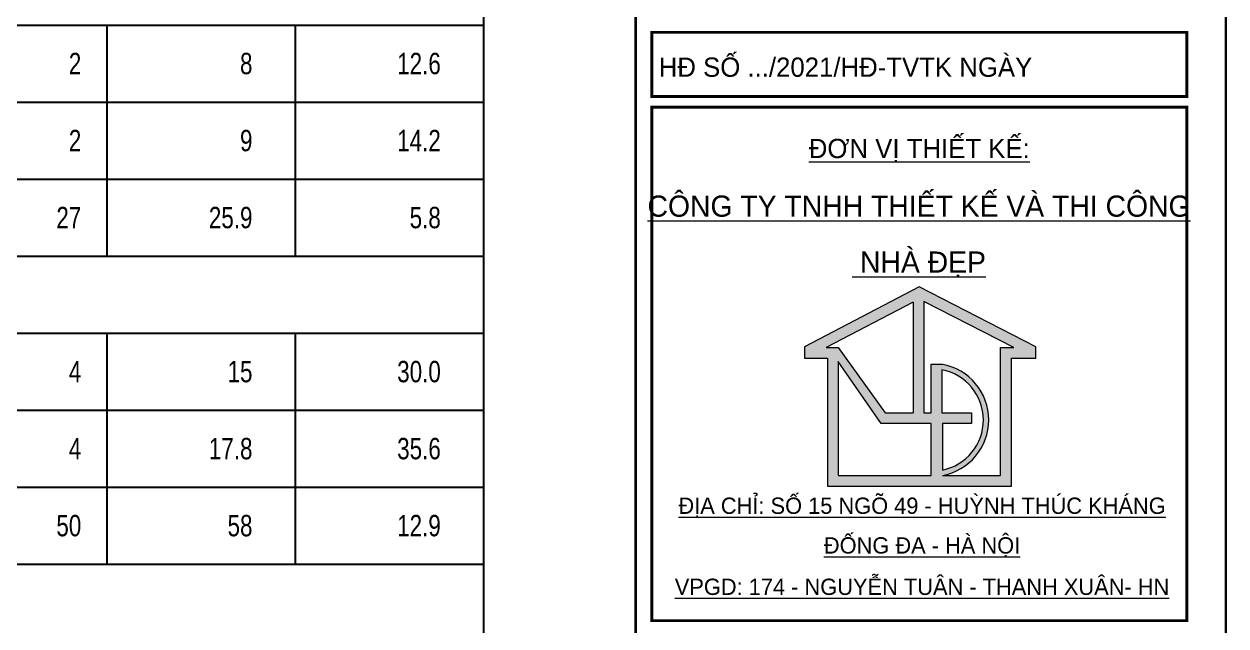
# Model space of a CAD drawing. Extents: x -2098986 to 943, y -1296280 to 73591.
# Drawn here: x -1610460 to -1599227, y -1198310 to -1192682 of the extents above; entities that cross this region are included whole.
import ezdxf
from ezdxf.enums import TextEntityAlignment as Align

# ---------------------------------------------------------------- set-up
doc = ezdxf.new("R2010")
doc.units = 0
doc.header["$LTSCALE"] = 150
for name, color, linetype, lineweight in [('05.Text', 253, 'Continuous', 18), ('09.Hatch', 250, 'Continuous', 5), ('11.Khung bo', 32, 'Continuous', 50), ('12.Khung', 36, 'Continuous', 25)]:
    doc.layers.add(name, color=color, linetype=linetype, lineweight=lineweight)
doc.layers.add('TEXT_TK', color=2, linetype='Continuous')
doc.layers.add('THONGKE', color=5, linetype='Continuous')
doc.layers.add('Tpl_Bound', color=1, linetype='Continuous', plot=False)
doc.styles.add('SMTEXT', font='arial.ttf', dxfattribs={"width": 0.7})
doc.styles.add('VnAvantH', font='')
doc.styles.get('VnAvantH').set_extended_font_data('.VnAvantH')

# ---------------------------------------------------------------- blocks, each defined once
blk = doc.blocks.new('100')
at = {"layer": '09.Hatch'}
h = blk.add_hatch(color=3, dxfattribs=at)
h.paths.add_polyline_path([(1897639, -927180), (1897639, -927287), (1897855, -927287), (1897855, -928484), (1898824, -928484), (1899574, -928484), (1899574, -927287), (1899801, -927287), (1899801, -927179), (1898713, -926620)])
h.paths.add_polyline_path([(1898756, -926756), (1899596, -927187), (1899473, -927187), (1899473, -928384), (1898929, -928384, 0.834181), (1898929, -927344), (1898824, -927344), (1898824, -927797), (1898756, -927797)], flags=16)
h.paths.add_polyline_path([(1898656, -927796), (1898393, -927796), (1897956, -927186), (1897843, -927186), (1898656, -926763)], flags=16)
h.paths.add_polyline_path([(1898929, -928333), (1898929, -927898), (1899202, -927898), (1899202, -927797), (1898924, -927797), (1898924, -927395, -0.822042)], flags=16)
h.paths.add_polyline_path([(1898357, -927898), (1898824, -927898), (1898824, -928384), (1897956, -928384), (1897956, -927316)], flags=16)
at = {"layer": '05.Text'}
for p, q in [((1898713, -926620), (1897639, -927180)), ((1899801, -927179), (1898713, -926620)), ((1899801, -927179), (1898713, -926620)), ((1899801, -927179), (1898713, -926620)), ((1898656, -926763), (1897843, -927186)), ((1898656, -926763), (1897843, -927186)), ((1898656, -926763), (1897843, -927186)), ((1898656, -926763), (1898656, -927796)), ((1898656, -926763), (1898656, -927796)), ((1898656, -926763), (1898656, -927796)), ((1899596, -927187), (1898756, -926756)), ((1898756, -926756), (1898756, -927797)), ((1899596, -927187), (1898756, -926756)), ((1898756, -926756), (1898756, -927797)), ((1899596, -927187), (1898756, -926756)), ((1898756, -926756), (1898756, -927797)), ((1897639, -927180), (1897639, -927287)), ((1897843, -927186), (1897956, -927186)), ((1897956, -927186), (1897956, -927186)), ((1897956, -927186), (1898393, -927796)), ((1899473, -928384), (1899473, -927187)), ((1899473, -927187), (1899596, -927187)), ((1899473, -928384), (1899473, -927187)), ((1899473, -927187), (1899596, -927187)), ((1899473, -928384), (1899473, -927187)), ((1899473, -927187), (1899596, -927187)), ((1899801, -927287), (1899801, -927179)), ((1899801, -927287), (1899801, -927179)), ((1899801, -927287), (1899801, -927179)), ((1897639, -927287), (1897855, -927287)), ((1897855, -927287), (1897855, -928484)), ((1897956, -927316), (1897956, -928384)), ((1898357, -927898), (1897956, -927316)), ((1898824, -927797), (1898824, -927344)), ((1898824, -927797), (1898824, -927344)), ((1898824, -927344), (1898929, -927344)), ((1899574, -928484), (1899574, -927287)), ((1899574, -927287), (1899801, -927287)), ((1898924, -927395), (1898924, -927797)), ((1898393, -927796), (1898656, -927796)), ((1898756, -927797), (1898824, -927797)), ((1898924, -927797), (1899202, -927797)), ((1899202, -927797), (1899202, -927898)), ((1898824, -927898), (1898357, -927898)), ((1898824, -928384), (1898824, -927898)), ((1899202, -927898), (1898929, -927898)), ((1898929, -927898), (1898929, -928333)), ((1897956, -928384), (1898824, -928384)), ((1898929, -928384), (1899473, -928384)), ((1897855, -928484), (1898824, -928484)), ((1898824, -928484), (1899574, -928484))]:
    blk.add_line(p, q, dxfattribs=at)
for radius, start, end in [(528, 280.3316, 79.6684), (478, 281.4298, 79.1164), (478, 281.4298, 79.1164), (478, 281.4298, 79.1164)]:
    blk.add_arc((1898834, -927864), radius, start, end, dxfattribs=at)
at = {"layer": '11.Khung bo', "const_width": 26.7}
for points in [[(1860913, -945240), (1860913, -916940), (1896063, -916940), (1896063, -945240)], [(1860913, -945240), (1860913, -916940), (1896063, -916940), (1896063, -945240)], [(1860913, -945240), (1860913, -916940), (1896063, -916940), (1896063, -945240)], [(1896213, -924840), (1901213, -924840), (1901213, -924240), (1896213, -924240)], [(1896213, -924840), (1901213, -924840), (1901213, -924240), (1896213, -924240)], [(1896213, -924840), (1901213, -924840), (1901213, -924240), (1896213, -924240)], [(1896213, -929740), (1901213, -929740), (1901213, -924940), (1896213, -924940)], [(1896213, -929740), (1901213, -929740), (1901213, -924940), (1896213, -924940)], [(1896213, -929740), (1901213, -929740), (1901213, -924940), (1896213, -924940)]]:
    blk.add_lwpolyline(points, close=True, dxfattribs=at)
at = {"layer": '12.Khung'}
blk.add_lwpolyline([(1901579, -945940), (1901579, -916240), (1859580, -916240), (1859580, -945940)], close=True, dxfattribs=at)
blk.add_lwpolyline([(1901579, -945940), (1901579, -916240), (1859580, -916240), (1859580, -945940)], close=True, dxfattribs=at)
blk.add_lwpolyline([(1901579, -945940), (1901579, -916240), (1859580, -916240), (1859580, -945940)], close=True, dxfattribs=at)
at = {"layer": '05.Text', "style": 'VnAvantH'}
blk.add_text('H§ sè .../2021/H§-TVTK ngµy ', height=180, dxfattribs=at).set_placement((1898057, -924540), align=Align.MIDDLE)
for s, height, p in [('%%U®¬n vÞ thiÕt kÕ:', 180, (1898713, -925416)), ('%%Uc«ng ty tnhh thiÕt kÕ vµ thi c«ng', 198, (1898711, -925964)), ('%%U nhµ ®Ñp', 198, (1898711, -926487)), ('%%U®Þa chØ: sè 15 ngâ 49 - huúnh thóc kh¸ng', 152.46, (1898739, -928742)), ('%%U®èng ®a - hµ néi', 152.46, (1898739, -929113)), ('%%Uvpgd: 174 - nguyÔn tu©n - thanh xu©n- hn', 152.46, (1898739, -929500))]:
    blk.add_text(s, height=height, dxfattribs=at).set_placement(p, align=Align.CENTER)
blk = doc.blocks.new('TK_2')
at = {"layer": 'TEXT_TK', "style": 'SMTEXT', "width": 0.75}
for tag, p in [('SH', (5, 4.5)), ('L2', (40.25, 4.5)), ('DK', (76.75, 4.5))]:
    blk.add_attdef(tag, text='', height=2.5, dxfattribs=at).set_placement(p, align=Align.MIDDLE)
for tag, p in [('DAI', (100, 4.5)), ('SL1', (114.5, 4.5)), ('SLA', (127, 4.5)), ('DT', (147, 4.5)), ('TL', (169, 4.5))]:
    blk.add_attdef(tag, text='', height=2.5, dxfattribs=at).set_placement(p, align=Align.MIDDLE_RIGHT)
blk = doc.blocks.new('TK_9')
at = {"layer": 'TEXT_TK', "style": 'SMTEXT', "width": 0.75}
for tag, p in [('SH', (5, 4.5)), ('L2', (40.25, 4.5)), ('DK', (76.75, 4.5))]:
    blk.add_attdef(tag, text='', height=2.5, dxfattribs=at).set_placement(p, align=Align.MIDDLE)
for tag, p in [('L1', (20.98, 4.5)), ('DAI', (100, 4.5)), ('SL1', (114.5, 4.5)), ('SLA', (127, 4.5)), ('DT', (147, 4.5)), ('TL', (169, 4.5))]:
    blk.add_attdef(tag, text='', height=2.5, dxfattribs=at).set_placement(p, align=Align.MIDDLE_RIGHT)
blk.add_attdef('L3', text='', height=2.5, dxfattribs=at).set_placement((59.31, 4.5), align=Align.MIDDLE_LEFT)
blk = doc.blocks.new('TK_14')
at = {"layer": 'TEXT_TK', "style": 'SMTEXT', "width": 0.75}
for tag, p in [('SH', (5, 4.5)), ('L2', (40.25, 4.5)), ('DK', (76.75, 4.5))]:
    blk.add_attdef(tag, text='', height=2.5, dxfattribs=at).set_placement(p, align=Align.MIDDLE)
for tag, p in [('L1', (25.47, 4.5)), ('DAI', (100, 4.5)), ('SL1', (114.5, 4.5)), ('SLA', (127, 4.5)), ('DT', (147, 4.5)), ('TL', (169, 4.5))]:
    blk.add_attdef(tag, text='', height=2.5, dxfattribs=at).set_placement(p, align=Align.MIDDLE_RIGHT)
blk.add_attdef('M', text='', height=2.5, dxfattribs=at).set_placement((55.25, 4.5), align=Align.MIDDLE_LEFT)

msp = doc.modelspace()

# ---------------------------------------------------------------- linework, layer by layer
at = {"layer": 'TEXT_TK'}
for p, q in [((-1606165.2, -1189838.6), (-1606165.2, -1203036.3)), ((-1621285.2, -1192691.3), (-1606165.2, -1192691.3)), ((-1609685.2, -1192691.3), (-1609685.2, -1194851.3)), ((-1607925.2, -1192691.3), (-1607925.2, -1194851.3)), ((-1621285.2, -1195571.3), (-1606165.2, -1195571.3)), ((-1609685.2, -1195571.3), (-1609685.2, -1197731.3)), ((-1607925.2, -1195571.3), (-1607925.2, -1197731.3))]:
    msp.add_line(p, q, dxfattribs=at)
at = {"layer": 'THONGKE'}
for p, q in [((-1614445.2, -1193411.3), (-1606165.2, -1193411.3)), ((-1614445.2, -1194131.3), (-1606165.2, -1194131.3)), ((-1620085.2, -1194851.3), (-1606165.2, -1194851.3)), ((-1614445.2, -1196291.3), (-1606165.2, -1196291.3)), ((-1614445.2, -1197011.3), (-1606165.2, -1197011.3)), ((-1620085.2, -1197731.3), (-1606165.2, -1197731.3))]:
    msp.add_line(p, q, dxfattribs=at)
at = {"layer": 'Tpl_Bound', "color": 1}
msp.add_lwpolyline([(-1641227.3, -1214459.5), (-1641227.3, -1184759.5), (-1599227.3, -1184759.5), (-1599227.3, -1214459.5)], close=True, dxfattribs=at)

# ---------------------------------------------------------------- block references
at = {"layer": '05.Text', "xscale": 1.000009185772931, "yscale": 1.000009185772931, "zscale": 1.000009185772931}
msp.add_blockref('100', (-3500824, -268511), dxfattribs=at)
at = {"layer": 'TEXT_TK'}
ref = msp.add_blockref('TK_2', (-1620085.2, -1193411.3), dxfattribs=dict(at, xscale=80, yscale=80, zscale=80))
ref.add_attrib('TL', '12.6', dxfattribs={"height": 200, "style": 'SMTEXT', "width": 0.75}).set_placement((-1606565.2, -1193051.2), align=Align.MIDDLE_RIGHT)
ref.add_attrib('DT', '8', dxfattribs={"height": 200, "style": 'SMTEXT', "width": 0.75}).set_placement((-1608325.2, -1193051.2), align=Align.MIDDLE_RIGHT)
ref.add_attrib('SLA', '2', dxfattribs={"height": 200, "style": 'SMTEXT', "width": 0.75}).set_placement((-1609925.2, -1193051.2), align=Align.MIDDLE_RIGHT)
ref = msp.add_blockref('TK_9', (-1620085.2, -1194131.3), dxfattribs=dict(at, xscale=80, yscale=80, zscale=80))
ref.add_attrib('SLA', '2', dxfattribs={"height": 200, "style": 'SMTEXT', "width": 0.75}).set_placement((-1609925.2, -1193771.2), align=Align.MIDDLE_RIGHT)
ref.add_attrib('DT', '9', dxfattribs={"height": 200, "style": 'SMTEXT', "width": 0.75}).set_placement((-1608325.2, -1193771.2), align=Align.MIDDLE_RIGHT)
ref.add_attrib('TL', '14.2', dxfattribs={"height": 200, "style": 'SMTEXT', "width": 0.75}).set_placement((-1606565.2, -1193771.2), align=Align.MIDDLE_RIGHT)
ref = msp.add_blockref('TK_14', (-1620085.2, -1194851.3), dxfattribs=dict(at, xscale=80, yscale=80, zscale=80))
ref.add_attrib('SLA', '27', dxfattribs={"height": 200, "style": 'SMTEXT', "width": 0.75}).set_placement((-1609925.2, -1194491.2), align=Align.MIDDLE_RIGHT)
ref.add_attrib('DT', '25.9', dxfattribs={"height": 200, "style": 'SMTEXT', "width": 0.75}).set_placement((-1608325.2, -1194491.2), align=Align.MIDDLE_RIGHT)
ref.add_attrib('TL', '5.8', dxfattribs={"height": 200, "style": 'SMTEXT', "width": 0.75}).set_placement((-1606565.2, -1194491.2), align=Align.MIDDLE_RIGHT)
ref = msp.add_blockref('TK_2', (-1620085.2, -1196291.3), dxfattribs=dict(at, xscale=80, yscale=80, zscale=80))
ref.add_attrib('TL', '30.0', dxfattribs={"height": 200, "style": 'SMTEXT', "width": 0.75}).set_placement((-1606565.2, -1195931.2), align=Align.MIDDLE_RIGHT)
ref.add_attrib('DT', '15', dxfattribs={"height": 200, "style": 'SMTEXT', "width": 0.75}).set_placement((-1608325.2, -1195931.2), align=Align.MIDDLE_RIGHT)
ref.add_attrib('SLA', '4', dxfattribs={"height": 200, "style": 'SMTEXT', "width": 0.75}).set_placement((-1609925.2, -1195931.2), align=Align.MIDDLE_RIGHT)
ref = msp.add_blockref('TK_9', (-1620085.2, -1197011.3), dxfattribs=dict(at, xscale=80, yscale=80, zscale=80))
ref.add_attrib('SLA', '4', dxfattribs={"height": 200, "style": 'SMTEXT', "width": 0.75}).set_placement((-1609925.2, -1196651.2), align=Align.MIDDLE_RIGHT)
ref.add_attrib('DT', '17.8', dxfattribs={"height": 200, "style": 'SMTEXT', "width": 0.75}).set_placement((-1608325.2, -1196651.2), align=Align.MIDDLE_RIGHT)
ref.add_attrib('TL', '35.6', dxfattribs={"height": 200, "style": 'SMTEXT', "width": 0.75}).set_placement((-1606565.2, -1196651.2), align=Align.MIDDLE_RIGHT)
ref = msp.add_blockref('TK_14', (-1620085.2, -1197731.3), dxfattribs=dict(at, xscale=80, yscale=80, zscale=80))
ref.add_attrib('SLA', '50', dxfattribs={"height": 200, "style": 'SMTEXT', "width": 0.75}).set_placement((-1609925.2, -1197371.2), align=Align.MIDDLE_RIGHT)
ref.add_attrib('DT', '58', dxfattribs={"height": 200, "style": 'SMTEXT', "width": 0.75}).set_placement((-1608325.2, -1197371.2), align=Align.MIDDLE_RIGHT)
ref.add_attrib('TL', '12.9', dxfattribs={"height": 200, "style": 'SMTEXT', "width": 0.75}).set_placement((-1606565.2, -1197371.2), align=Align.MIDDLE_RIGHT)

doc.saveas('drawing.dxf')
